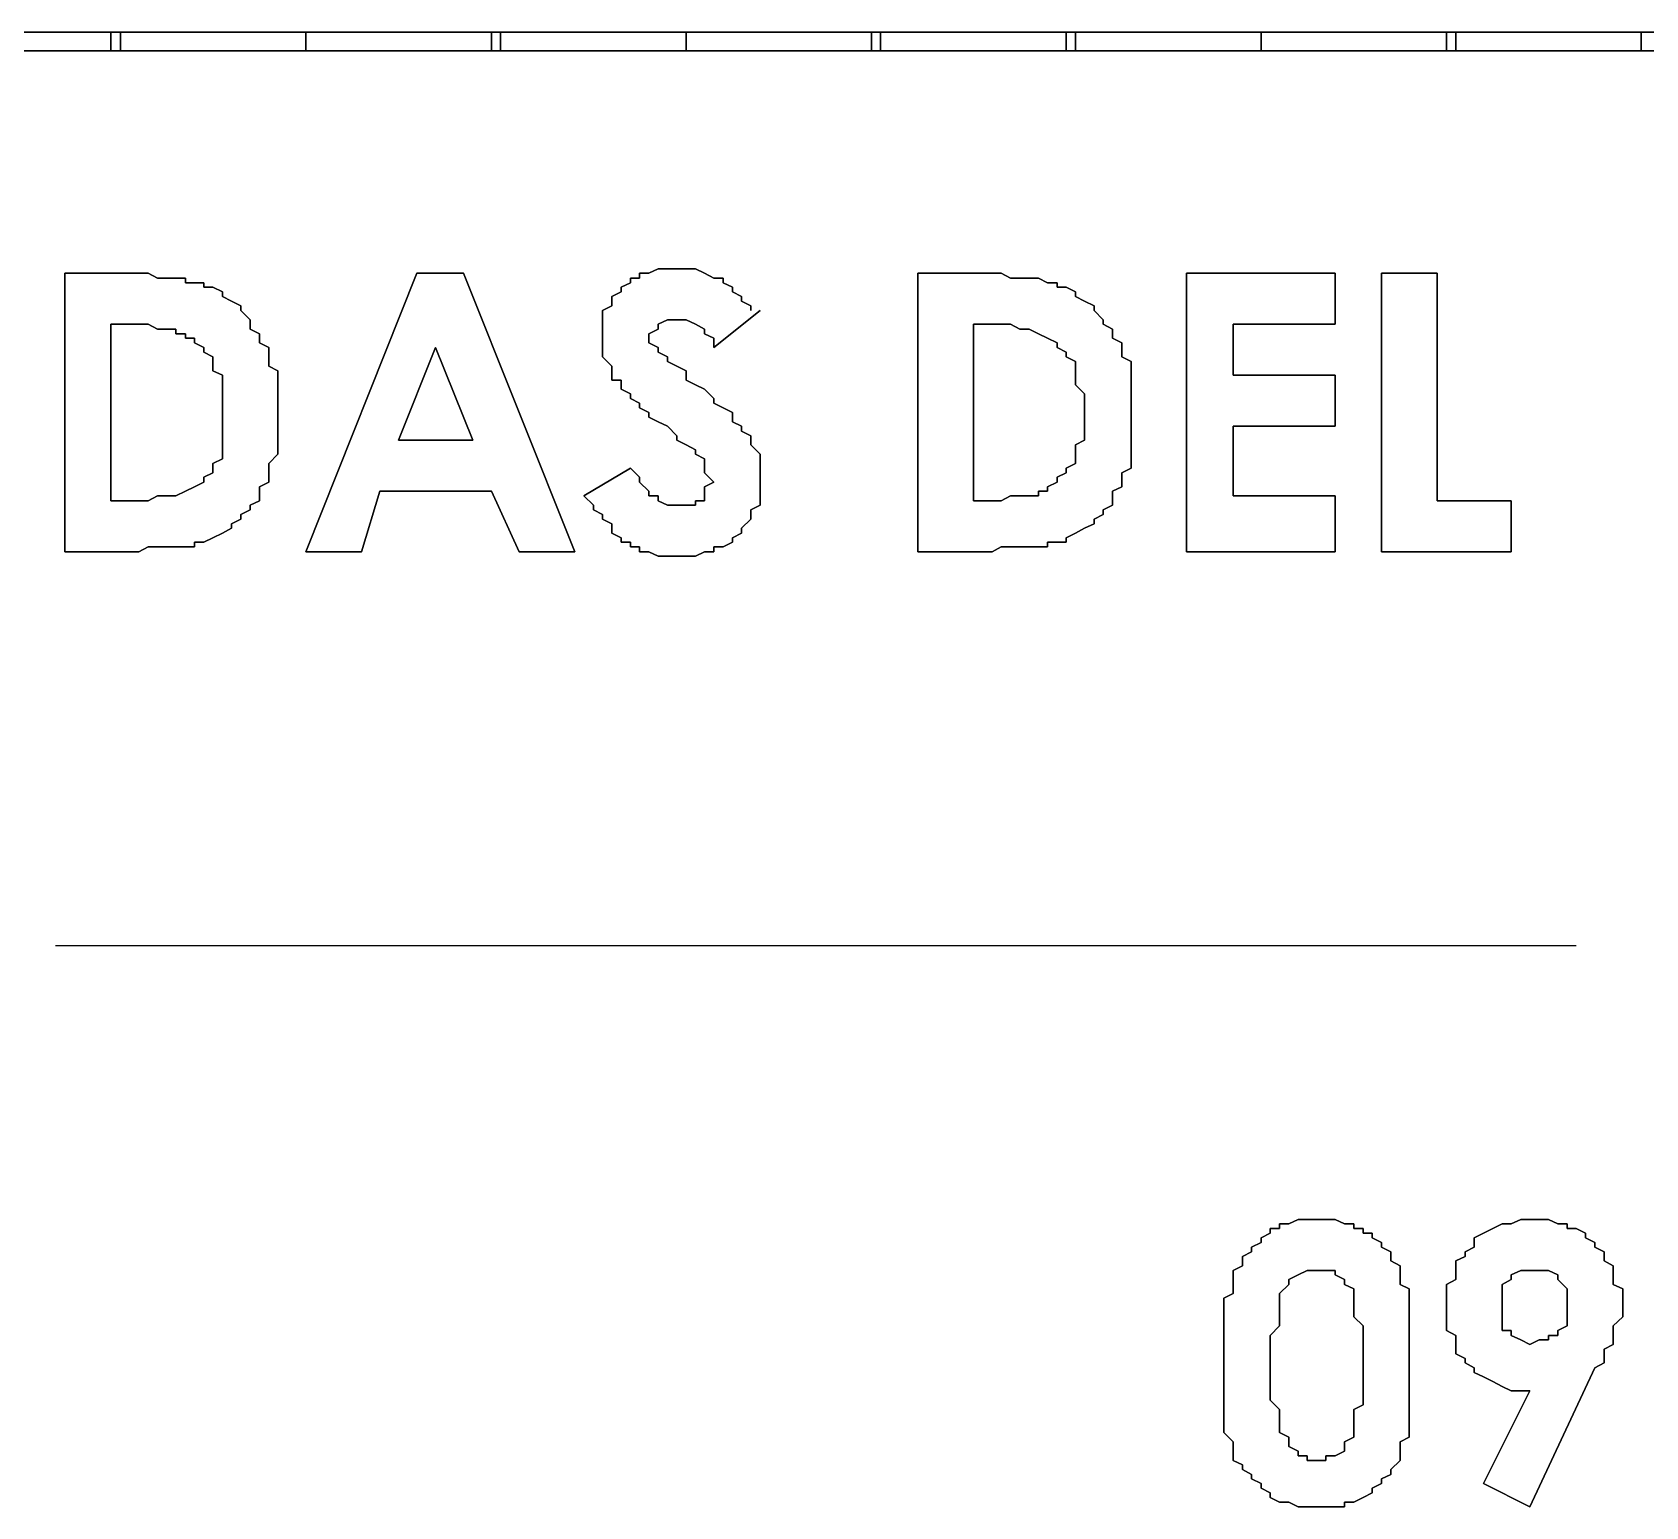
# Model space of a CAD drawing. Header units: metres. Extents: x 2.9 to 42.8, y 1.7 to 28.7.
# Drawn here: x 38.264 to 38.878, y 3.738 to 4.299 of the extents above; entities that cross this region are included whole.
import ezdxf

# ---------------------------------------------------------------- set-up
doc = ezdxf.new("R2010")
doc.units = ezdxf.units.M
doc.layers.add('AMARILLO', color=2, linetype='Continuous')
doc.layers.add('NEGRO', color=7, linetype='Continuous')

msp = doc.modelspace()

# ---------------------------------------------------------------- linework, layer by layer
at = {"layer": 'AMARILLO', "lineweight": -3}
msp.add_lwpolyline([(38.8514, 3.9511), (38.2729, 3.9511)], dxfattribs=at)
at = {"layer": 'NEGRO', "lineweight": -3}
for points in [[(38.2976, 4.2986), (38.2199, 4.2986), (38.2976, 4.2986)], [(38.294, 4.2986), (38.294, 4.2915), (38.294, 4.2986)], [(38.3681, 4.2986), (38.294, 4.2986), (38.3681, 4.2986)], [(38.2976, 4.2915), (38.2976, 4.2986), (38.2976, 4.2915)], [(38.3681, 4.2986), (38.3681, 4.2915), (38.3681, 4.2986)], [(38.4422, 4.2986), (38.3681, 4.2986), (38.4422, 4.2986)], [(38.3681, 4.2915), (38.3681, 4.2986), (38.3681, 4.2915)], [(38.4387, 4.2986), (38.4387, 4.2915), (38.4387, 4.2986)], [(38.5128, 4.2986), (38.4387, 4.2986), (38.5128, 4.2986)], [(38.4422, 4.2915), (38.4422, 4.2986), (38.4422, 4.2915)], [(38.5128, 4.2986), (38.5128, 4.2915), (38.5128, 4.2986)], [(38.5868, 4.2986), (38.5128, 4.2986), (38.5868, 4.2986)], [(38.5128, 4.2915), (38.5128, 4.2986), (38.5128, 4.2915)], [(38.5833, 4.2986), (38.5833, 4.2915), (38.5833, 4.2986)], [(38.6609, 4.2986), (38.5833, 4.2986), (38.6609, 4.2986)], [(38.5868, 4.2915), (38.5868, 4.2986), (38.5868, 4.2915)], [(38.6574, 4.2986), (38.6574, 4.2915), (38.6574, 4.2986)], [(38.7315, 4.2986), (38.6574, 4.2986), (38.7315, 4.2986)], [(38.6609, 4.2915), (38.6609, 4.2986), (38.6609, 4.2915)], [(38.7315, 4.2986), (38.7315, 4.2915), (38.7315, 4.2986)], [(38.8056, 4.2986), (38.7315, 4.2986), (38.8056, 4.2986)], [(38.7315, 4.2915), (38.7315, 4.2986), (38.7315, 4.2915)], [(38.802, 4.2986), (38.802, 4.2915), (38.802, 4.2986)], [(38.8761, 4.2986), (38.802, 4.2986), (38.8761, 4.2986)], [(38.8056, 4.2915), (38.8056, 4.2986), (38.8056, 4.2915)], [(38.8761, 4.2986), (38.8761, 4.2915), (38.8761, 4.2986)], [(38.9502, 4.2986), (38.8761, 4.2986), (38.9502, 4.2986)], [(38.8761, 4.2915), (38.8761, 4.2986), (38.8761, 4.2915)], [(38.2199, 4.2915), (38.2976, 4.2915), (38.2199, 4.2915)], [(38.294, 4.2915), (38.3681, 4.2915), (38.294, 4.2915)], [(38.3681, 4.2915), (38.4422, 4.2915), (38.3681, 4.2915)], [(38.4387, 4.2915), (38.5128, 4.2915), (38.4387, 4.2915)], [(38.5128, 4.2915), (38.5868, 4.2915), (38.5128, 4.2915)], [(38.5833, 4.2915), (38.6609, 4.2915), (38.5833, 4.2915)], [(38.6574, 4.2915), (38.7315, 4.2915), (38.6574, 4.2915)], [(38.7315, 4.2915), (38.8056, 4.2915), (38.7315, 4.2915)], [(38.802, 4.2915), (38.8761, 4.2915), (38.802, 4.2915)], [(38.8761, 4.2915), (38.9502, 4.2915), (38.8761, 4.2915)], [(38.2764, 4.2069), (38.2764, 4.101), (38.2764, 4.2069)], [(38.2976, 4.2069), (38.2764, 4.2069), (38.2976, 4.2069)], [(38.3011, 4.2069), (38.2976, 4.2069), (38.3011, 4.2069)], [(38.3046, 4.2069), (38.3011, 4.2069), (38.3046, 4.2069)], [(38.3081, 4.2069), (38.3046, 4.2069), (38.3081, 4.2069)], [(38.3117, 4.2051), (38.3081, 4.2069), (38.3117, 4.2051)], [(38.3152, 4.2051), (38.3117, 4.2051), (38.3152, 4.2051)], [(38.3187, 4.2051), (38.3152, 4.2051), (38.3187, 4.2051)], [(38.3223, 4.2051), (38.3187, 4.2051), (38.3223, 4.2051)], [(38.3223, 4.2033), (38.3223, 4.2051), (38.3223, 4.2033)], [(38.4104, 4.2069), (38.3681, 4.101), (38.4104, 4.2069)], [(38.4281, 4.2069), (38.4104, 4.2069), (38.4281, 4.2069)], [(38.4704, 4.101), (38.4281, 4.2069), (38.4704, 4.101)], [(38.4951, 4.2051), (38.4916, 4.2051), (38.4951, 4.2051)], [(38.4916, 4.2051), (38.4916, 4.2033), (38.4916, 4.2051)], [(38.4986, 4.2069), (38.4951, 4.2069), (38.4986, 4.2069)], [(38.4951, 4.2069), (38.4951, 4.2051), (38.4951, 4.2069)], [(38.5022, 4.2086), (38.4986, 4.2069), (38.5022, 4.2086)], [(38.5057, 4.2086), (38.5022, 4.2086), (38.5057, 4.2086)], [(38.5092, 4.2086), (38.5057, 4.2086), (38.5092, 4.2086)], [(38.5128, 4.2086), (38.5092, 4.2086), (38.5128, 4.2086)], [(38.5163, 4.2086), (38.5128, 4.2086), (38.5163, 4.2086)], [(38.5198, 4.2069), (38.5163, 4.2086), (38.5198, 4.2069)], [(38.5233, 4.2051), (38.5198, 4.2069), (38.5233, 4.2051)], [(38.5269, 4.2051), (38.5233, 4.2051), (38.5269, 4.2051)], [(38.5269, 4.2033), (38.5269, 4.2051), (38.5269, 4.2033)], [(38.6009, 4.2069), (38.6009, 4.101), (38.6009, 4.2069)], [(38.6256, 4.2069), (38.6009, 4.2069), (38.6256, 4.2069)], [(38.6292, 4.2069), (38.6256, 4.2069), (38.6292, 4.2069)], [(38.6327, 4.2069), (38.6292, 4.2069), (38.6327, 4.2069)], [(38.6362, 4.2051), (38.6327, 4.2069), (38.6362, 4.2051)], [(38.6398, 4.2051), (38.6362, 4.2051), (38.6398, 4.2051)], [(38.6433, 4.2051), (38.6398, 4.2051), (38.6433, 4.2051)], [(38.6468, 4.2051), (38.6433, 4.2051), (38.6468, 4.2051)], [(38.6503, 4.2033), (38.6468, 4.2051), (38.6503, 4.2033)], [(38.7032, 4.2069), (38.7032, 4.101), (38.7032, 4.2069)], [(38.7597, 4.2069), (38.7032, 4.2069), (38.7597, 4.2069)], [(38.7597, 4.1875), (38.7597, 4.2069), (38.7597, 4.1875)], [(38.7773, 4.2069), (38.7773, 4.101), (38.7773, 4.2069)], [(38.7985, 4.2069), (38.7773, 4.2069), (38.7985, 4.2069)], [(38.7985, 4.1204), (38.7985, 4.2069), (38.7985, 4.1204)], [(38.3258, 4.2033), (38.3223, 4.2033), (38.3258, 4.2033)], [(38.3293, 4.2033), (38.3258, 4.2033), (38.3293, 4.2033)], [(38.3293, 4.2016), (38.3293, 4.2033), (38.3293, 4.2016)], [(38.3328, 4.2016), (38.3293, 4.2016), (38.3328, 4.2016)], [(38.3364, 4.1998), (38.3328, 4.2016), (38.3364, 4.1998)], [(38.3364, 4.1981), (38.3364, 4.1998), (38.3364, 4.1981)], [(38.4881, 4.1998), (38.4845, 4.1981), (38.4881, 4.1998)], [(38.4916, 4.2033), (38.4881, 4.2016), (38.4916, 4.2033)], [(38.4881, 4.2016), (38.4881, 4.1998), (38.4881, 4.2016)], [(38.5304, 4.2016), (38.5269, 4.2033), (38.5304, 4.2016)], [(38.5304, 4.1998), (38.5304, 4.2016), (38.5304, 4.1998)], [(38.5339, 4.1981), (38.5304, 4.1998), (38.5339, 4.1981)], [(38.6539, 4.2033), (38.6503, 4.2033), (38.6539, 4.2033)], [(38.6539, 4.2016), (38.6539, 4.2033), (38.6539, 4.2016)], [(38.6574, 4.2016), (38.6539, 4.2016), (38.6574, 4.2016)], [(38.6609, 4.1998), (38.6574, 4.2016), (38.6609, 4.1998)], [(38.6609, 4.1981), (38.6609, 4.1998), (38.6609, 4.1981)], [(38.3399, 4.1963), (38.3364, 4.1981), (38.3399, 4.1963)], [(38.3434, 4.1945), (38.3399, 4.1963), (38.3434, 4.1945)], [(38.3434, 4.1928), (38.3434, 4.1945), (38.3434, 4.1928)], [(38.3469, 4.1892), (38.3434, 4.1928), (38.3469, 4.1892)], [(38.4845, 4.1945), (38.481, 4.1928), (38.4845, 4.1945)], [(38.481, 4.1928), (38.481, 4.1892), (38.481, 4.1928)], [(38.4845, 4.1981), (38.4845, 4.1963), (38.4845, 4.1981)], [(38.4845, 4.1963), (38.4845, 4.1945), (38.4845, 4.1963)], [(38.5233, 4.1787), (38.541, 4.1928), (38.5233, 4.1787)], [(38.5339, 4.1963), (38.5339, 4.1981), (38.5339, 4.1963)], [(38.5374, 4.1945), (38.5339, 4.1963), (38.5374, 4.1945)], [(38.5374, 4.1928), (38.5374, 4.1945), (38.5374, 4.1928)], [(38.6644, 4.1963), (38.6609, 4.1981), (38.6644, 4.1963)], [(38.668, 4.1945), (38.6644, 4.1963), (38.668, 4.1945)], [(38.668, 4.1928), (38.668, 4.1945), (38.668, 4.1928)], [(38.6715, 4.1892), (38.668, 4.1928), (38.6715, 4.1892)], [(38.294, 4.1875), (38.3011, 4.1875), (38.294, 4.1875)], [(38.294, 4.1204), (38.294, 4.1875), (38.294, 4.1204)], [(38.3011, 4.1875), (38.3046, 4.1875), (38.3011, 4.1875)], [(38.3046, 4.1875), (38.3081, 4.1875), (38.3046, 4.1875)], [(38.3081, 4.1875), (38.3117, 4.1857), (38.3081, 4.1875)], [(38.3469, 4.1875), (38.3469, 4.1892), (38.3469, 4.1875)], [(38.3469, 4.1857), (38.3469, 4.1875), (38.3469, 4.1857)], [(38.481, 4.1892), (38.481, 4.1875), (38.481, 4.1892)], [(38.481, 4.1875), (38.481, 4.1857), (38.481, 4.1875)], [(38.5022, 4.1875), (38.5057, 4.1892), (38.5022, 4.1875)], [(38.5022, 4.1857), (38.5022, 4.1875), (38.5022, 4.1857)], [(38.5057, 4.1892), (38.5092, 4.1892), (38.5057, 4.1892)], [(38.5092, 4.1892), (38.5128, 4.1892), (38.5092, 4.1892)], [(38.5128, 4.1892), (38.5163, 4.1875), (38.5128, 4.1892)], [(38.5163, 4.1875), (38.5198, 4.1857), (38.5163, 4.1875)], [(38.6221, 4.1875), (38.6292, 4.1875), (38.6221, 4.1875)], [(38.6221, 4.1204), (38.6221, 4.1875), (38.6221, 4.1204)], [(38.6292, 4.1875), (38.6327, 4.1875), (38.6292, 4.1875)], [(38.6327, 4.1875), (38.6362, 4.1875), (38.6327, 4.1875)], [(38.6362, 4.1875), (38.6398, 4.1857), (38.6362, 4.1875)], [(38.6715, 4.1875), (38.6715, 4.1892), (38.6715, 4.1875)], [(38.675, 4.1857), (38.6715, 4.1875), (38.675, 4.1857)], [(38.7209, 4.1681), (38.7209, 4.1875), (38.7209, 4.1681)], [(38.7209, 4.1875), (38.7597, 4.1875), (38.7209, 4.1875)], [(38.3117, 4.1857), (38.3152, 4.1857), (38.3117, 4.1857)], [(38.3152, 4.1857), (38.3187, 4.1857), (38.3152, 4.1857)], [(38.3187, 4.1857), (38.3187, 4.1839), (38.3187, 4.1857)], [(38.3187, 4.1839), (38.3223, 4.1839), (38.3187, 4.1839)], [(38.3223, 4.1839), (38.3223, 4.1822), (38.3223, 4.1839)], [(38.3223, 4.1822), (38.3258, 4.1822), (38.3223, 4.1822)], [(38.3258, 4.1822), (38.3258, 4.1804), (38.3258, 4.1822)], [(38.3258, 4.1804), (38.3293, 4.1787), (38.3258, 4.1804)], [(38.3505, 4.1839), (38.3469, 4.1857), (38.3505, 4.1839)], [(38.3505, 4.1822), (38.3505, 4.1839), (38.3505, 4.1822)], [(38.3505, 4.1804), (38.3505, 4.1822), (38.3505, 4.1804)], [(38.354, 4.1787), (38.3505, 4.1804), (38.354, 4.1787)], [(38.481, 4.1857), (38.481, 4.1822), (38.481, 4.1857)], [(38.481, 4.1822), (38.481, 4.1787), (38.481, 4.1822)], [(38.4986, 4.1839), (38.5022, 4.1857), (38.4986, 4.1839)], [(38.4986, 4.1804), (38.4986, 4.1839), (38.4986, 4.1804)], [(38.5022, 4.1787), (38.4986, 4.1804), (38.5022, 4.1787)], [(38.5198, 4.1857), (38.5198, 4.1839), (38.5198, 4.1857)], [(38.5198, 4.1839), (38.5233, 4.1822), (38.5198, 4.1839)], [(38.5233, 4.1822), (38.5233, 4.1787), (38.5233, 4.1822)], [(38.6398, 4.1857), (38.6433, 4.1857), (38.6398, 4.1857)], [(38.6433, 4.1857), (38.6468, 4.1839), (38.6433, 4.1857)], [(38.6468, 4.1839), (38.6503, 4.1822), (38.6468, 4.1839)], [(38.6503, 4.1822), (38.6539, 4.1804), (38.6503, 4.1822)], [(38.6539, 4.1804), (38.6539, 4.1787), (38.6539, 4.1804)], [(38.675, 4.1839), (38.675, 4.1857), (38.675, 4.1839)], [(38.675, 4.1822), (38.675, 4.1839), (38.675, 4.1822)], [(38.6786, 4.1804), (38.675, 4.1822), (38.6786, 4.1804)], [(38.6786, 4.1787), (38.6786, 4.1804), (38.6786, 4.1787)], [(38.3293, 4.1787), (38.3293, 4.1769), (38.3293, 4.1787)], [(38.3293, 4.1769), (38.3328, 4.1751), (38.3293, 4.1769)], [(38.3328, 4.1751), (38.3328, 4.1734), (38.3328, 4.1751)], [(38.354, 4.1751), (38.354, 4.1787), (38.354, 4.1751)], [(38.354, 4.1734), (38.354, 4.1751), (38.354, 4.1734)], [(38.4034, 4.1434), (38.4175, 4.1787), (38.4034, 4.1434)], [(38.4175, 4.1787), (38.4316, 4.1434), (38.4175, 4.1787)], [(38.481, 4.1787), (38.481, 4.1769), (38.481, 4.1787)], [(38.481, 4.1769), (38.481, 4.1751), (38.481, 4.1769)], [(38.481, 4.1751), (38.4845, 4.1716), (38.481, 4.1751)], [(38.5022, 4.1769), (38.5022, 4.1787), (38.5022, 4.1769)], [(38.5057, 4.1751), (38.5022, 4.1769), (38.5057, 4.1751)], [(38.5057, 4.1734), (38.5057, 4.1751), (38.5057, 4.1734)], [(38.6539, 4.1787), (38.6574, 4.1769), (38.6539, 4.1787)], [(38.6574, 4.1769), (38.6574, 4.1751), (38.6574, 4.1769)], [(38.6574, 4.1751), (38.6609, 4.1734), (38.6574, 4.1751)], [(38.6786, 4.1751), (38.6786, 4.1787), (38.6786, 4.1751)], [(38.6821, 4.1734), (38.6786, 4.1751), (38.6821, 4.1734)], [(38.3328, 4.1734), (38.3328, 4.1698), (38.3328, 4.1734)], [(38.3328, 4.1698), (38.3364, 4.1681), (38.3328, 4.1698)], [(38.3364, 4.1681), (38.3364, 4.1663), (38.3364, 4.1681)], [(38.354, 4.1716), (38.354, 4.1734), (38.354, 4.1716)], [(38.3575, 4.1698), (38.354, 4.1716), (38.3575, 4.1698)], [(38.3575, 4.1663), (38.3575, 4.1698), (38.3575, 4.1663)], [(38.4845, 4.1716), (38.4845, 4.1698), (38.4845, 4.1716)], [(38.4845, 4.1698), (38.4845, 4.1681), (38.4845, 4.1698)], [(38.4845, 4.1681), (38.4845, 4.1663), (38.4845, 4.1681)], [(38.5092, 4.1716), (38.5057, 4.1734), (38.5092, 4.1716)], [(38.5128, 4.1698), (38.5092, 4.1716), (38.5128, 4.1698)], [(38.5128, 4.1663), (38.5128, 4.1698), (38.5128, 4.1663)], [(38.6609, 4.1734), (38.6609, 4.1698), (38.6609, 4.1734)], [(38.6609, 4.1698), (38.6609, 4.1681), (38.6609, 4.1698)], [(38.6609, 4.1681), (38.6609, 4.1663), (38.6609, 4.1681)], [(38.6821, 4.1716), (38.6821, 4.1734), (38.6821, 4.1716)], [(38.6821, 4.1698), (38.6821, 4.1716), (38.6821, 4.1698)], [(38.6821, 4.1663), (38.6821, 4.1698), (38.6821, 4.1663)], [(38.7597, 4.1681), (38.7209, 4.1681), (38.7597, 4.1681)], [(38.7597, 4.1487), (38.7597, 4.1681), (38.7597, 4.1487)], [(38.3364, 4.1663), (38.3364, 4.1645), (38.3364, 4.1663)], [(38.3364, 4.1645), (38.3364, 4.161), (38.3364, 4.1645)], [(38.3575, 4.1645), (38.3575, 4.1663), (38.3575, 4.1645)], [(38.3575, 4.161), (38.3575, 4.1645), (38.3575, 4.161)], [(38.4845, 4.1663), (38.4881, 4.1663), (38.4845, 4.1663)], [(38.4881, 4.1663), (38.4881, 4.1645), (38.4881, 4.1663)], [(38.4881, 4.1645), (38.4881, 4.1628), (38.4881, 4.1645)], [(38.4881, 4.1628), (38.4916, 4.161), (38.4881, 4.1628)], [(38.5163, 4.1645), (38.5128, 4.1663), (38.5163, 4.1645)], [(38.5198, 4.1628), (38.5163, 4.1645), (38.5198, 4.1628)], [(38.5233, 4.1593), (38.5198, 4.1628), (38.5233, 4.1593)], [(38.6609, 4.1663), (38.6609, 4.1645), (38.6609, 4.1663)], [(38.6609, 4.1645), (38.6644, 4.161), (38.6609, 4.1645)], [(38.6821, 4.1645), (38.6821, 4.1663), (38.6821, 4.1645)], [(38.6821, 4.161), (38.6821, 4.1645), (38.6821, 4.161)], [(38.3364, 4.161), (38.3364, 4.1593), (38.3364, 4.161)], [(38.3364, 4.1593), (38.3364, 4.1557), (38.3364, 4.1593)], [(38.3364, 4.1557), (38.3364, 4.1522), (38.3364, 4.1557)], [(38.3575, 4.1593), (38.3575, 4.161), (38.3575, 4.1593)], [(38.3575, 4.1557), (38.3575, 4.1593), (38.3575, 4.1557)], [(38.3575, 4.154), (38.3575, 4.1557), (38.3575, 4.154)], [(38.4916, 4.161), (38.4916, 4.1593), (38.4916, 4.161)], [(38.4916, 4.1593), (38.4951, 4.1575), (38.4916, 4.1593)], [(38.4951, 4.1575), (38.4951, 4.1557), (38.4951, 4.1575)], [(38.4951, 4.1557), (38.4986, 4.154), (38.4951, 4.1557)], [(38.5233, 4.1575), (38.5233, 4.1593), (38.5233, 4.1575)], [(38.5269, 4.1557), (38.5233, 4.1575), (38.5269, 4.1557)], [(38.5304, 4.154), (38.5269, 4.1557), (38.5304, 4.154)], [(38.6644, 4.161), (38.6644, 4.1593), (38.6644, 4.161)], [(38.6644, 4.1593), (38.6644, 4.1557), (38.6644, 4.1593)], [(38.6644, 4.1557), (38.6644, 4.1522), (38.6644, 4.1557)], [(38.6821, 4.1593), (38.6821, 4.161), (38.6821, 4.1593)], [(38.6821, 4.1557), (38.6821, 4.1593), (38.6821, 4.1557)], [(38.6821, 4.154), (38.6821, 4.1557), (38.6821, 4.154)], [(38.3364, 4.1522), (38.3364, 4.1487), (38.3364, 4.1522)], [(38.3575, 4.1522), (38.3575, 4.154), (38.3575, 4.1522)], [(38.3575, 4.1504), (38.3575, 4.1522), (38.3575, 4.1504)], [(38.3575, 4.1469), (38.3575, 4.1504), (38.3575, 4.1469)], [(38.4986, 4.154), (38.4986, 4.1522), (38.4986, 4.154)], [(38.4986, 4.1522), (38.5022, 4.1504), (38.4986, 4.1522)], [(38.5022, 4.1504), (38.5057, 4.1487), (38.5022, 4.1504)], [(38.5304, 4.1522), (38.5304, 4.154), (38.5304, 4.1522)], [(38.5304, 4.1504), (38.5304, 4.1522), (38.5304, 4.1504)], [(38.5339, 4.1487), (38.5304, 4.1504), (38.5339, 4.1487)], [(38.6644, 4.1522), (38.6644, 4.1487), (38.6644, 4.1522)], [(38.6821, 4.1522), (38.6821, 4.154), (38.6821, 4.1522)], [(38.6821, 4.1504), (38.6821, 4.1522), (38.6821, 4.1504)], [(38.6821, 4.1469), (38.6821, 4.1504), (38.6821, 4.1469)], [(38.3364, 4.1487), (38.3364, 4.1469), (38.3364, 4.1487)], [(38.3364, 4.1469), (38.3364, 4.1434), (38.3364, 4.1469)], [(38.3364, 4.1434), (38.3364, 4.1416), (38.3364, 4.1434)], [(38.3575, 4.1451), (38.3575, 4.1469), (38.3575, 4.1451)], [(38.3575, 4.1416), (38.3575, 4.1451), (38.3575, 4.1416)], [(38.4316, 4.1434), (38.4034, 4.1434), (38.4316, 4.1434)], [(38.5057, 4.1487), (38.5092, 4.1451), (38.5057, 4.1487)], [(38.5092, 4.1451), (38.5092, 4.1434), (38.5092, 4.1451)], [(38.5092, 4.1434), (38.5128, 4.1416), (38.5092, 4.1434)], [(38.5339, 4.1469), (38.5339, 4.1487), (38.5339, 4.1469)], [(38.5374, 4.1451), (38.5339, 4.1469), (38.5374, 4.1451)], [(38.5374, 4.1434), (38.5374, 4.1451), (38.5374, 4.1434)], [(38.5374, 4.1416), (38.5374, 4.1434), (38.5374, 4.1416)], [(38.6644, 4.1434), (38.6609, 4.1416), (38.6644, 4.1434)], [(38.6644, 4.1487), (38.6644, 4.1469), (38.6644, 4.1487)], [(38.6644, 4.1469), (38.6644, 4.1434), (38.6644, 4.1469)], [(38.6821, 4.1451), (38.6821, 4.1469), (38.6821, 4.1451)], [(38.6821, 4.1416), (38.6821, 4.1451), (38.6821, 4.1416)], [(38.7209, 4.1222), (38.7209, 4.1487), (38.7209, 4.1222)], [(38.7209, 4.1487), (38.7597, 4.1487), (38.7209, 4.1487)], [(38.3364, 4.1416), (38.3364, 4.1398), (38.3364, 4.1416)], [(38.3364, 4.1398), (38.3364, 4.1363), (38.3364, 4.1398)], [(38.354, 4.1346), (38.3575, 4.1381), (38.354, 4.1346)], [(38.3575, 4.1398), (38.3575, 4.1416), (38.3575, 4.1398)], [(38.3575, 4.1381), (38.3575, 4.1398), (38.3575, 4.1381)], [(38.5128, 4.1416), (38.5163, 4.1398), (38.5128, 4.1416)], [(38.5163, 4.1398), (38.5163, 4.1381), (38.5163, 4.1398)], [(38.5163, 4.1381), (38.5198, 4.1363), (38.5163, 4.1381)], [(38.541, 4.1381), (38.5374, 4.1416), (38.541, 4.1381)], [(38.541, 4.1363), (38.541, 4.1381), (38.541, 4.1363)], [(38.6609, 4.1416), (38.6609, 4.1398), (38.6609, 4.1416)], [(38.6609, 4.1398), (38.6609, 4.1363), (38.6609, 4.1398)], [(38.6821, 4.1398), (38.6821, 4.1416), (38.6821, 4.1398)], [(38.6821, 4.1381), (38.6821, 4.1398), (38.6821, 4.1381)], [(38.6821, 4.1346), (38.6821, 4.1381), (38.6821, 4.1346)], [(38.3328, 4.131), (38.3293, 4.1293), (38.3328, 4.131)], [(38.3364, 4.1363), (38.3328, 4.1346), (38.3364, 4.1363)], [(38.3328, 4.1346), (38.3328, 4.1328), (38.3328, 4.1346)], [(38.3328, 4.1328), (38.3328, 4.131), (38.3328, 4.1328)], [(38.354, 4.1328), (38.354, 4.1346), (38.354, 4.1328)], [(38.354, 4.131), (38.354, 4.1328), (38.354, 4.131)], [(38.354, 4.1275), (38.354, 4.131), (38.354, 4.1275)], [(38.4916, 4.1328), (38.4739, 4.1222), (38.4916, 4.1328)], [(38.4951, 4.1293), (38.4916, 4.1328), (38.4951, 4.1293)], [(38.5198, 4.1363), (38.5198, 4.1346), (38.5198, 4.1363)], [(38.5198, 4.1346), (38.5198, 4.1328), (38.5198, 4.1346)], [(38.5198, 4.1328), (38.5198, 4.131), (38.5198, 4.1328)], [(38.5198, 4.131), (38.5233, 4.1275), (38.5198, 4.131)], [(38.541, 4.1346), (38.541, 4.1363), (38.541, 4.1346)], [(38.541, 4.131), (38.541, 4.1346), (38.541, 4.131)], [(38.541, 4.1293), (38.541, 4.131), (38.541, 4.1293)], [(38.6574, 4.131), (38.6539, 4.1293), (38.6574, 4.131)], [(38.6609, 4.1346), (38.6574, 4.1328), (38.6609, 4.1346)], [(38.6574, 4.1328), (38.6574, 4.131), (38.6574, 4.1328)], [(38.6609, 4.1363), (38.6609, 4.1346), (38.6609, 4.1363)], [(38.6786, 4.131), (38.6821, 4.1328), (38.6786, 4.131)], [(38.6786, 4.1275), (38.6786, 4.131), (38.6786, 4.1275)], [(38.6821, 4.1328), (38.6821, 4.1346), (38.6821, 4.1328)], [(38.3258, 4.1257), (38.3223, 4.124), (38.3258, 4.1257)], [(38.3293, 4.1275), (38.3258, 4.1257), (38.3293, 4.1275)], [(38.3293, 4.1293), (38.3293, 4.1275), (38.3293, 4.1293)], [(38.3505, 4.1257), (38.354, 4.1275), (38.3505, 4.1257)], [(38.3505, 4.124), (38.3505, 4.1257), (38.3505, 4.124)], [(38.4951, 4.1275), (38.4951, 4.1293), (38.4951, 4.1275)], [(38.4986, 4.124), (38.4951, 4.1275), (38.4986, 4.124)], [(38.5233, 4.1275), (38.5198, 4.1257), (38.5233, 4.1275)], [(38.5198, 4.1257), (38.5198, 4.1222), (38.5198, 4.1257)], [(38.541, 4.1257), (38.541, 4.1293), (38.541, 4.1257)], [(38.541, 4.124), (38.541, 4.1257), (38.541, 4.124)], [(38.6539, 4.1275), (38.6503, 4.1257), (38.6539, 4.1275)], [(38.6503, 4.1257), (38.6503, 4.124), (38.6503, 4.1257)], [(38.6539, 4.1293), (38.6539, 4.1275), (38.6539, 4.1293)], [(38.675, 4.124), (38.6786, 4.1257), (38.675, 4.124)], [(38.6786, 4.1257), (38.6786, 4.1275), (38.6786, 4.1257)], [(38.3046, 4.1204), (38.294, 4.1204), (38.3046, 4.1204)], [(38.3081, 4.1204), (38.3046, 4.1204), (38.3081, 4.1204)], [(38.3117, 4.1222), (38.3081, 4.1204), (38.3117, 4.1222)], [(38.3152, 4.1222), (38.3117, 4.1222), (38.3152, 4.1222)], [(38.3187, 4.1222), (38.3152, 4.1222), (38.3187, 4.1222)], [(38.3223, 4.124), (38.3187, 4.1222), (38.3223, 4.124)], [(38.3469, 4.1187), (38.3505, 4.1204), (38.3469, 4.1187)], [(38.3469, 4.1169), (38.3469, 4.1187), (38.3469, 4.1169)], [(38.3505, 4.1204), (38.3505, 4.124), (38.3505, 4.1204)], [(38.3893, 4.101), (38.3963, 4.124), (38.3893, 4.101)], [(38.3963, 4.124), (38.4387, 4.124), (38.3963, 4.124)], [(38.4387, 4.124), (38.4493, 4.101), (38.4387, 4.124)], [(38.4739, 4.1222), (38.4775, 4.1187), (38.4739, 4.1222)], [(38.4775, 4.1187), (38.4775, 4.1169), (38.4775, 4.1187)], [(38.4986, 4.1222), (38.4986, 4.124), (38.4986, 4.1222)], [(38.5022, 4.1222), (38.4986, 4.1222), (38.5022, 4.1222)], [(38.5022, 4.1204), (38.5022, 4.1222), (38.5022, 4.1204)], [(38.5057, 4.1187), (38.5022, 4.1204), (38.5057, 4.1187)], [(38.5092, 4.1187), (38.5057, 4.1187), (38.5092, 4.1187)], [(38.5128, 4.1187), (38.5092, 4.1187), (38.5128, 4.1187)], [(38.5163, 4.1187), (38.5128, 4.1187), (38.5163, 4.1187)], [(38.5198, 4.1204), (38.5163, 4.1204), (38.5198, 4.1204)], [(38.5163, 4.1204), (38.5163, 4.1187), (38.5163, 4.1204)], [(38.5198, 4.1222), (38.5198, 4.1204), (38.5198, 4.1222)], [(38.5374, 4.1169), (38.541, 4.1187), (38.5374, 4.1169)], [(38.541, 4.1204), (38.541, 4.124), (38.541, 4.1204)], [(38.541, 4.1187), (38.541, 4.1204), (38.541, 4.1187)], [(38.6292, 4.1204), (38.6221, 4.1204), (38.6292, 4.1204)], [(38.6327, 4.1204), (38.6292, 4.1204), (38.6327, 4.1204)], [(38.6362, 4.1222), (38.6327, 4.1204), (38.6362, 4.1222)], [(38.6398, 4.1222), (38.6362, 4.1222), (38.6398, 4.1222)], [(38.6433, 4.1222), (38.6398, 4.1222), (38.6433, 4.1222)], [(38.6468, 4.1222), (38.6433, 4.1222), (38.6468, 4.1222)], [(38.6503, 4.124), (38.6468, 4.124), (38.6503, 4.124)], [(38.6468, 4.124), (38.6468, 4.1222), (38.6468, 4.124)], [(38.6715, 4.1169), (38.675, 4.1187), (38.6715, 4.1169)], [(38.675, 4.1204), (38.675, 4.124), (38.675, 4.1204)], [(38.675, 4.1187), (38.675, 4.1204), (38.675, 4.1187)], [(38.7597, 4.1222), (38.7209, 4.1222), (38.7597, 4.1222)], [(38.7597, 4.101), (38.7597, 4.1222), (38.7597, 4.101)], [(38.8267, 4.1204), (38.7985, 4.1204), (38.8267, 4.1204)], [(38.8267, 4.101), (38.8267, 4.1204), (38.8267, 4.101)], [(38.3399, 4.1116), (38.3434, 4.1134), (38.3399, 4.1116)], [(38.3434, 4.1152), (38.3469, 4.1169), (38.3434, 4.1152)], [(38.3434, 4.1134), (38.3434, 4.1152), (38.3434, 4.1134)], [(38.4775, 4.1169), (38.481, 4.1152), (38.4775, 4.1169)], [(38.481, 4.1152), (38.481, 4.1134), (38.481, 4.1152)], [(38.481, 4.1134), (38.4845, 4.1116), (38.481, 4.1134)], [(38.5339, 4.1099), (38.5374, 4.1134), (38.5339, 4.1099)], [(38.5374, 4.1152), (38.5374, 4.1169), (38.5374, 4.1152)], [(38.5374, 4.1134), (38.5374, 4.1152), (38.5374, 4.1134)], [(38.668, 4.1134), (38.6715, 4.1152), (38.668, 4.1134)], [(38.668, 4.1116), (38.668, 4.1134), (38.668, 4.1116)], [(38.6715, 4.1152), (38.6715, 4.1169), (38.6715, 4.1152)], [(38.3328, 4.1063), (38.3364, 4.1081), (38.3328, 4.1063)], [(38.3364, 4.1081), (38.3399, 4.1099), (38.3364, 4.1081)], [(38.3399, 4.1099), (38.3399, 4.1116), (38.3399, 4.1099)], [(38.4845, 4.1116), (38.4845, 4.1099), (38.4845, 4.1116)], [(38.4845, 4.1099), (38.4845, 4.1081), (38.4845, 4.1099)], [(38.4845, 4.1081), (38.4881, 4.1063), (38.4845, 4.1081)], [(38.5304, 4.1063), (38.5339, 4.1081), (38.5304, 4.1063)], [(38.5339, 4.1081), (38.5339, 4.1099), (38.5339, 4.1081)], [(38.6574, 4.1063), (38.6609, 4.1081), (38.6574, 4.1063)], [(38.6609, 4.1081), (38.6644, 4.1099), (38.6609, 4.1081)], [(38.6644, 4.1099), (38.668, 4.1116), (38.6644, 4.1099)], [(38.2764, 4.101), (38.2976, 4.101), (38.2764, 4.101)], [(38.2976, 4.101), (38.3011, 4.101), (38.2976, 4.101)], [(38.3011, 4.101), (38.3046, 4.101), (38.3011, 4.101)], [(38.3046, 4.101), (38.3081, 4.1028), (38.3046, 4.101)], [(38.3081, 4.1028), (38.3117, 4.1028), (38.3081, 4.1028)], [(38.3117, 4.1028), (38.3152, 4.1028), (38.3117, 4.1028)], [(38.3152, 4.1028), (38.3187, 4.1028), (38.3152, 4.1028)], [(38.3187, 4.1028), (38.3223, 4.1028), (38.3187, 4.1028)], [(38.3223, 4.1028), (38.3258, 4.1028), (38.3223, 4.1028)], [(38.3258, 4.1028), (38.3258, 4.1046), (38.3258, 4.1028)], [(38.3258, 4.1046), (38.3293, 4.1046), (38.3258, 4.1046)], [(38.3293, 4.1046), (38.3328, 4.1063), (38.3293, 4.1046)], [(38.3681, 4.101), (38.3893, 4.101), (38.3681, 4.101)], [(38.4493, 4.101), (38.4704, 4.101), (38.4493, 4.101)], [(38.4881, 4.1063), (38.4881, 4.1046), (38.4881, 4.1063)], [(38.4881, 4.1046), (38.4916, 4.1046), (38.4881, 4.1046)], [(38.4916, 4.1046), (38.4916, 4.1028), (38.4916, 4.1046)], [(38.4916, 4.1028), (38.4951, 4.1028), (38.4916, 4.1028)], [(38.4951, 4.1028), (38.4951, 4.101), (38.4951, 4.1028)], [(38.4951, 4.101), (38.4986, 4.101), (38.4951, 4.101)], [(38.4986, 4.101), (38.5022, 4.0993), (38.4986, 4.101)], [(38.5163, 4.0993), (38.5198, 4.101), (38.5163, 4.0993)], [(38.5198, 4.101), (38.5233, 4.101), (38.5198, 4.101)], [(38.5233, 4.101), (38.5233, 4.1028), (38.5233, 4.101)], [(38.5233, 4.1028), (38.5269, 4.1028), (38.5233, 4.1028)], [(38.5269, 4.1028), (38.5304, 4.1046), (38.5269, 4.1028)], [(38.5304, 4.1046), (38.5304, 4.1063), (38.5304, 4.1046)], [(38.6009, 4.101), (38.6256, 4.101), (38.6009, 4.101)], [(38.6256, 4.101), (38.6292, 4.101), (38.6256, 4.101)], [(38.6292, 4.101), (38.6327, 4.1028), (38.6292, 4.101)], [(38.6327, 4.1028), (38.6362, 4.1028), (38.6327, 4.1028)], [(38.6362, 4.1028), (38.6398, 4.1028), (38.6362, 4.1028)], [(38.6398, 4.1028), (38.6433, 4.1028), (38.6398, 4.1028)], [(38.6433, 4.1028), (38.6468, 4.1028), (38.6433, 4.1028)], [(38.6468, 4.1028), (38.6503, 4.1028), (38.6468, 4.1028)], [(38.6503, 4.1028), (38.6503, 4.1046), (38.6503, 4.1028)], [(38.6503, 4.1046), (38.6539, 4.1046), (38.6503, 4.1046)], [(38.6539, 4.1046), (38.6574, 4.1046), (38.6539, 4.1046)], [(38.6574, 4.1046), (38.6574, 4.1063), (38.6574, 4.1046)], [(38.7032, 4.101), (38.7597, 4.101), (38.7032, 4.101)], [(38.7773, 4.101), (38.8267, 4.101), (38.7773, 4.101)], [(38.5022, 4.0993), (38.5057, 4.0993), (38.5022, 4.0993)], [(38.5057, 4.0993), (38.5092, 4.0993), (38.5057, 4.0993)], [(38.5092, 4.0993), (38.5128, 4.0993), (38.5092, 4.0993)], [(38.5128, 4.0993), (38.5163, 4.0993), (38.5128, 4.0993)], [(38.7385, 3.8435), (38.735, 3.8435), (38.7385, 3.8435)], [(38.735, 3.8435), (38.735, 3.8418), (38.735, 3.8435)], [(38.7421, 3.8453), (38.7385, 3.8453), (38.7421, 3.8453)], [(38.7385, 3.8453), (38.7385, 3.8435), (38.7385, 3.8453)], [(38.7456, 3.847), (38.7421, 3.8453), (38.7456, 3.847)], [(38.7491, 3.847), (38.7456, 3.847), (38.7491, 3.847)], [(38.7526, 3.847), (38.7491, 3.847), (38.7526, 3.847)], [(38.7562, 3.847), (38.7526, 3.847), (38.7562, 3.847)], [(38.7597, 3.847), (38.7562, 3.847), (38.7597, 3.847)], [(38.7632, 3.8453), (38.7597, 3.847), (38.7632, 3.8453)], [(38.7668, 3.8453), (38.7632, 3.8453), (38.7668, 3.8453)], [(38.7668, 3.8435), (38.7668, 3.8453), (38.7668, 3.8435)], [(38.7703, 3.8435), (38.7668, 3.8435), (38.7703, 3.8435)], [(38.7703, 3.8418), (38.7703, 3.8435), (38.7703, 3.8418)], [(38.8197, 3.8435), (38.8161, 3.8418), (38.8197, 3.8435)], [(38.8232, 3.8453), (38.8197, 3.8435), (38.8232, 3.8453)], [(38.8267, 3.8453), (38.8232, 3.8453), (38.8267, 3.8453)], [(38.8303, 3.847), (38.8267, 3.8453), (38.8303, 3.847)], [(38.8338, 3.847), (38.8303, 3.847), (38.8338, 3.847)], [(38.8373, 3.847), (38.8338, 3.847), (38.8373, 3.847)], [(38.8408, 3.847), (38.8373, 3.847), (38.8408, 3.847)], [(38.8444, 3.8453), (38.8408, 3.847), (38.8444, 3.8453)], [(38.8479, 3.8453), (38.8444, 3.8453), (38.8479, 3.8453)], [(38.8479, 3.8435), (38.8479, 3.8453), (38.8479, 3.8435)], [(38.8514, 3.8435), (38.8479, 3.8435), (38.8514, 3.8435)], [(38.8549, 3.8418), (38.8514, 3.8435), (38.8549, 3.8418)], [(38.7315, 3.8382), (38.7279, 3.8365), (38.7315, 3.8382)], [(38.7279, 3.8365), (38.7279, 3.8347), (38.7279, 3.8365)], [(38.735, 3.8418), (38.7315, 3.84), (38.735, 3.8418)], [(38.7315, 3.84), (38.7315, 3.8382), (38.7315, 3.84)], [(38.7738, 3.8418), (38.7703, 3.8418), (38.7738, 3.8418)], [(38.7738, 3.84), (38.7738, 3.8418), (38.7738, 3.84)], [(38.7773, 3.8382), (38.7738, 3.84), (38.7773, 3.8382)], [(38.7773, 3.8365), (38.7773, 3.8382), (38.7773, 3.8365)], [(38.7809, 3.8347), (38.7773, 3.8365), (38.7809, 3.8347)], [(38.8126, 3.8365), (38.8091, 3.8347), (38.8126, 3.8365)], [(38.8161, 3.8418), (38.8126, 3.84), (38.8161, 3.8418)], [(38.8126, 3.84), (38.8126, 3.8382), (38.8126, 3.84)], [(38.8126, 3.8382), (38.8126, 3.8365), (38.8126, 3.8382)], [(38.8549, 3.84), (38.8549, 3.8418), (38.8549, 3.84)], [(38.8585, 3.8382), (38.8549, 3.84), (38.8585, 3.8382)], [(38.8585, 3.8365), (38.8585, 3.8382), (38.8585, 3.8365)], [(38.862, 3.8347), (38.8585, 3.8365), (38.862, 3.8347)], [(38.7279, 3.8347), (38.7244, 3.8329), (38.7279, 3.8347)], [(38.7244, 3.8329), (38.7244, 3.8312), (38.7244, 3.8329)], [(38.7244, 3.8312), (38.7244, 3.8294), (38.7244, 3.8312)], [(38.7809, 3.8329), (38.7809, 3.8347), (38.7809, 3.8329)], [(38.7809, 3.8312), (38.7809, 3.8329), (38.7809, 3.8312)], [(38.7844, 3.8294), (38.7809, 3.8312), (38.7844, 3.8294)], [(38.8091, 3.8329), (38.8056, 3.8312), (38.8091, 3.8329)], [(38.8056, 3.8312), (38.8056, 3.8294), (38.8056, 3.8312)], [(38.8091, 3.8347), (38.8091, 3.8329), (38.8091, 3.8347)], [(38.862, 3.8329), (38.862, 3.8347), (38.862, 3.8329)], [(38.862, 3.8312), (38.862, 3.8329), (38.862, 3.8312)], [(38.8655, 3.8294), (38.862, 3.8312), (38.8655, 3.8294)], [(38.7244, 3.8294), (38.7209, 3.8276), (38.7244, 3.8294)], [(38.7209, 3.8276), (38.7209, 3.8259), (38.7209, 3.8276)], [(38.7209, 3.8259), (38.7209, 3.8241), (38.7209, 3.8259)], [(38.7209, 3.8241), (38.7209, 3.8206), (38.7209, 3.8241)], [(38.7421, 3.8241), (38.7456, 3.8259), (38.7421, 3.8241)], [(38.7421, 3.8223), (38.7421, 3.8241), (38.7421, 3.8223)], [(38.7456, 3.8259), (38.7491, 3.8276), (38.7456, 3.8259)], [(38.7491, 3.8276), (38.7526, 3.8276), (38.7491, 3.8276)], [(38.7526, 3.8276), (38.7562, 3.8276), (38.7526, 3.8276)], [(38.7562, 3.8276), (38.7597, 3.8276), (38.7562, 3.8276)], [(38.7597, 3.8276), (38.7597, 3.8259), (38.7597, 3.8276)], [(38.7597, 3.8259), (38.7632, 3.8241), (38.7597, 3.8259)], [(38.7632, 3.8241), (38.7632, 3.8223), (38.7632, 3.8241)], [(38.7844, 3.8259), (38.7844, 3.8294), (38.7844, 3.8259)], [(38.7844, 3.8241), (38.7844, 3.8259), (38.7844, 3.8241)], [(38.7844, 3.8223), (38.7844, 3.8241), (38.7844, 3.8223)], [(38.8056, 3.8241), (38.802, 3.8223), (38.8056, 3.8241)], [(38.8056, 3.8294), (38.8056, 3.8259), (38.8056, 3.8294)], [(38.8056, 3.8259), (38.8056, 3.8241), (38.8056, 3.8259)], [(38.8232, 3.8223), (38.8267, 3.8241), (38.8232, 3.8223)], [(38.8267, 3.8259), (38.8303, 3.8276), (38.8267, 3.8259)], [(38.8267, 3.8241), (38.8267, 3.8259), (38.8267, 3.8241)], [(38.8303, 3.8276), (38.8338, 3.8276), (38.8303, 3.8276)], [(38.8338, 3.8276), (38.8373, 3.8276), (38.8338, 3.8276)], [(38.8373, 3.8276), (38.8408, 3.8276), (38.8373, 3.8276)], [(38.8408, 3.8276), (38.8444, 3.8259), (38.8408, 3.8276)], [(38.8444, 3.8259), (38.8444, 3.8241), (38.8444, 3.8259)], [(38.8444, 3.8241), (38.8479, 3.8206), (38.8444, 3.8241)], [(38.8655, 3.8276), (38.8655, 3.8294), (38.8655, 3.8276)], [(38.8655, 3.8241), (38.8655, 3.8276), (38.8655, 3.8241)], [(38.8655, 3.8223), (38.8655, 3.8241), (38.8655, 3.8223)], [(38.7209, 3.8188), (38.7174, 3.8171), (38.7209, 3.8188)], [(38.7209, 3.8206), (38.7209, 3.8188), (38.7209, 3.8206)], [(38.7385, 3.8188), (38.7421, 3.8223), (38.7385, 3.8188)], [(38.7385, 3.8171), (38.7385, 3.8188), (38.7385, 3.8171)], [(38.7632, 3.8223), (38.7668, 3.8206), (38.7632, 3.8223)], [(38.7668, 3.8206), (38.7668, 3.8188), (38.7668, 3.8206)], [(38.7668, 3.8188), (38.7668, 3.8171), (38.7668, 3.8188)], [(38.7879, 3.8206), (38.7844, 3.8223), (38.7879, 3.8206)], [(38.7879, 3.8188), (38.7879, 3.8206), (38.7879, 3.8188)], [(38.7879, 3.8171), (38.7879, 3.8188), (38.7879, 3.8171)], [(38.802, 3.8223), (38.802, 3.8188), (38.802, 3.8223)], [(38.802, 3.8188), (38.802, 3.8171), (38.802, 3.8188)], [(38.8232, 3.8206), (38.8232, 3.8223), (38.8232, 3.8206)], [(38.8232, 3.8188), (38.8232, 3.8206), (38.8232, 3.8188)], [(38.8232, 3.8153), (38.8232, 3.8188), (38.8232, 3.8153)], [(38.8479, 3.8206), (38.8479, 3.8188), (38.8479, 3.8206)], [(38.8479, 3.8188), (38.8479, 3.8171), (38.8479, 3.8188)], [(38.8691, 3.8206), (38.8655, 3.8223), (38.8691, 3.8206)], [(38.8691, 3.8171), (38.8691, 3.8206), (38.8691, 3.8171)], [(38.7174, 3.8171), (38.7174, 3.8135), (38.7174, 3.8171)], [(38.7174, 3.8135), (38.7174, 3.8118), (38.7174, 3.8135)], [(38.7174, 3.8118), (38.7174, 3.81), (38.7174, 3.8118)], [(38.7385, 3.8135), (38.7385, 3.8171), (38.7385, 3.8135)], [(38.7385, 3.8118), (38.7385, 3.8135), (38.7385, 3.8118)], [(38.7385, 3.81), (38.7385, 3.8118), (38.7385, 3.81)], [(38.7668, 3.8171), (38.7668, 3.8135), (38.7668, 3.8171)], [(38.7668, 3.8135), (38.7668, 3.8118), (38.7668, 3.8135)], [(38.7668, 3.8118), (38.7668, 3.81), (38.7668, 3.8118)], [(38.7879, 3.8135), (38.7879, 3.8171), (38.7879, 3.8135)], [(38.7879, 3.8118), (38.7879, 3.8135), (38.7879, 3.8118)], [(38.7879, 3.81), (38.7879, 3.8118), (38.7879, 3.81)], [(38.802, 3.8171), (38.802, 3.8153), (38.802, 3.8171)], [(38.802, 3.8153), (38.802, 3.8135), (38.802, 3.8153)], [(38.802, 3.8135), (38.802, 3.81), (38.802, 3.8135)], [(38.8232, 3.8135), (38.8232, 3.8153), (38.8232, 3.8135)], [(38.8232, 3.8118), (38.8232, 3.8135), (38.8232, 3.8118)], [(38.8232, 3.81), (38.8232, 3.8118), (38.8232, 3.81)], [(38.8479, 3.8171), (38.8479, 3.8135), (38.8479, 3.8171)], [(38.8479, 3.8135), (38.8479, 3.81), (38.8479, 3.8135)], [(38.8691, 3.8153), (38.8691, 3.8171), (38.8691, 3.8153)], [(38.8691, 3.8118), (38.8691, 3.8153), (38.8691, 3.8118)], [(38.8691, 3.81), (38.8691, 3.8118), (38.8691, 3.81)], [(38.7174, 3.81), (38.7174, 3.8065), (38.7174, 3.81)], [(38.7174, 3.8065), (38.7174, 3.8029), (38.7174, 3.8065)], [(38.735, 3.8029), (38.7385, 3.8065), (38.735, 3.8029)], [(38.7385, 3.8082), (38.7385, 3.81), (38.7385, 3.8082)], [(38.7385, 3.8065), (38.7385, 3.8082), (38.7385, 3.8065)], [(38.7668, 3.81), (38.7703, 3.8065), (38.7668, 3.81)], [(38.7703, 3.8065), (38.7703, 3.8047), (38.7703, 3.8065)], [(38.7879, 3.8065), (38.7879, 3.81), (38.7879, 3.8065)], [(38.7879, 3.8047), (38.7879, 3.8065), (38.7879, 3.8047)], [(38.802, 3.81), (38.802, 3.8082), (38.802, 3.81)], [(38.802, 3.8082), (38.802, 3.8047), (38.802, 3.8082)], [(38.8232, 3.8065), (38.8232, 3.81), (38.8232, 3.8065)], [(38.8232, 3.8047), (38.8232, 3.8065), (38.8232, 3.8047)], [(38.8479, 3.8065), (38.8444, 3.8047), (38.8479, 3.8065)], [(38.8479, 3.81), (38.8479, 3.8082), (38.8479, 3.81)], [(38.8479, 3.8082), (38.8479, 3.8065), (38.8479, 3.8082)], [(38.8655, 3.8065), (38.8691, 3.81), (38.8655, 3.8065)], [(38.8655, 3.8047), (38.8655, 3.8065), (38.8655, 3.8047)], [(38.7174, 3.8029), (38.7174, 3.8012), (38.7174, 3.8029)], [(38.7174, 3.8012), (38.7174, 3.7977), (38.7174, 3.8012)], [(38.735, 3.8012), (38.735, 3.8029), (38.735, 3.8012)], [(38.735, 3.7977), (38.735, 3.8012), (38.735, 3.7977)], [(38.7703, 3.8047), (38.7703, 3.8012), (38.7703, 3.8047)], [(38.7703, 3.8012), (38.7703, 3.7994), (38.7703, 3.8012)], [(38.7879, 3.8012), (38.7879, 3.8047), (38.7879, 3.8012)], [(38.7879, 3.7977), (38.7879, 3.8012), (38.7879, 3.7977)], [(38.802, 3.8047), (38.8056, 3.8029), (38.802, 3.8047)], [(38.8056, 3.8029), (38.8056, 3.8012), (38.8056, 3.8029)], [(38.8056, 3.8012), (38.8056, 3.7994), (38.8056, 3.8012)], [(38.8267, 3.8047), (38.8232, 3.8047), (38.8267, 3.8047)], [(38.8267, 3.8029), (38.8267, 3.8047), (38.8267, 3.8029)], [(38.8303, 3.8012), (38.8267, 3.8029), (38.8303, 3.8012)], [(38.8338, 3.7994), (38.8303, 3.8012), (38.8338, 3.7994)], [(38.8373, 3.8012), (38.8338, 3.7994), (38.8373, 3.8012)], [(38.8408, 3.8012), (38.8373, 3.8012), (38.8408, 3.8012)], [(38.8444, 3.8029), (38.8408, 3.8029), (38.8444, 3.8029)], [(38.8408, 3.8029), (38.8408, 3.8012), (38.8408, 3.8029)], [(38.8444, 3.8047), (38.8444, 3.8029), (38.8444, 3.8047)], [(38.8655, 3.8029), (38.8655, 3.8047), (38.8655, 3.8029)], [(38.8655, 3.8012), (38.8655, 3.8029), (38.8655, 3.8012)], [(38.8655, 3.7994), (38.8655, 3.8012), (38.8655, 3.7994)], [(38.7174, 3.7977), (38.7174, 3.7941), (38.7174, 3.7977)], [(38.7174, 3.7941), (38.7174, 3.7906), (38.7174, 3.7941)], [(38.735, 3.7941), (38.735, 3.7977), (38.735, 3.7941)], [(38.735, 3.7924), (38.735, 3.7941), (38.735, 3.7924)], [(38.7703, 3.7994), (38.7703, 3.7959), (38.7703, 3.7994)], [(38.7703, 3.7959), (38.7703, 3.7924), (38.7703, 3.7959)], [(38.7879, 3.7959), (38.7879, 3.7977), (38.7879, 3.7959)], [(38.7879, 3.7924), (38.7879, 3.7959), (38.7879, 3.7924)], [(38.8056, 3.7994), (38.8056, 3.7959), (38.8056, 3.7994)], [(38.8056, 3.7959), (38.8091, 3.7941), (38.8056, 3.7959)], [(38.8091, 3.7941), (38.8091, 3.7924), (38.8091, 3.7941)], [(38.862, 3.7977), (38.8655, 3.7994), (38.862, 3.7977)], [(38.862, 3.7941), (38.862, 3.7977), (38.862, 3.7941)], [(38.862, 3.7924), (38.862, 3.7941), (38.862, 3.7924)], [(38.7174, 3.7906), (38.7174, 3.7888), (38.7174, 3.7906)], [(38.7174, 3.7888), (38.7174, 3.7853), (38.7174, 3.7888)], [(38.735, 3.7906), (38.735, 3.7924), (38.735, 3.7906)], [(38.735, 3.7871), (38.735, 3.7906), (38.735, 3.7871)], [(38.7703, 3.7924), (38.7703, 3.7888), (38.7703, 3.7924)], [(38.7703, 3.7888), (38.7703, 3.7853), (38.7703, 3.7888)], [(38.7879, 3.7888), (38.7879, 3.7924), (38.7879, 3.7888)], [(38.7879, 3.7853), (38.7879, 3.7888), (38.7879, 3.7853)], [(38.8091, 3.7924), (38.8126, 3.7906), (38.8091, 3.7924)], [(38.8126, 3.7906), (38.8126, 3.7888), (38.8126, 3.7906)], [(38.8126, 3.7888), (38.8161, 3.7871), (38.8126, 3.7888)], [(38.8338, 3.7377), (38.8585, 3.7906), (38.8338, 3.7377)], [(38.8585, 3.7906), (38.862, 3.7924), (38.8585, 3.7906)], [(38.7174, 3.7853), (38.7174, 3.7818), (38.7174, 3.7853)], [(38.7174, 3.7818), (38.7174, 3.78), (38.7174, 3.7818)], [(38.735, 3.7835), (38.735, 3.7871), (38.735, 3.7835)], [(38.735, 3.7818), (38.735, 3.7835), (38.735, 3.7818)], [(38.735, 3.7782), (38.735, 3.7818), (38.735, 3.7782)], [(38.7703, 3.7853), (38.7703, 3.7835), (38.7703, 3.7853)], [(38.7703, 3.7835), (38.7703, 3.78), (38.7703, 3.7835)], [(38.7879, 3.7835), (38.7879, 3.7853), (38.7879, 3.7835)], [(38.7879, 3.78), (38.7879, 3.7835), (38.7879, 3.78)], [(38.8161, 3.7871), (38.8197, 3.7853), (38.8161, 3.7871)], [(38.8338, 3.7818), (38.8161, 3.7465), (38.8338, 3.7818)], [(38.8197, 3.7853), (38.8232, 3.7835), (38.8197, 3.7853)], [(38.8232, 3.7835), (38.8267, 3.7818), (38.8232, 3.7835)], [(38.8267, 3.7818), (38.8303, 3.7818), (38.8267, 3.7818)], [(38.8303, 3.7818), (38.8338, 3.7818), (38.8303, 3.7818)], [(38.7174, 3.78), (38.7174, 3.7765), (38.7174, 3.78)], [(38.7174, 3.7765), (38.7174, 3.7747), (38.7174, 3.7765)], [(38.7385, 3.7747), (38.735, 3.7782), (38.7385, 3.7747)], [(38.7703, 3.7765), (38.7668, 3.7747), (38.7703, 3.7765)], [(38.7703, 3.78), (38.7703, 3.7765), (38.7703, 3.78)], [(38.7879, 3.7782), (38.7879, 3.78), (38.7879, 3.7782)], [(38.7879, 3.7747), (38.7879, 3.7782), (38.7879, 3.7747)], [(38.7174, 3.7747), (38.7174, 3.7712), (38.7174, 3.7747)], [(38.7174, 3.7712), (38.7174, 3.7694), (38.7174, 3.7712)], [(38.7174, 3.7694), (38.7174, 3.7677), (38.7174, 3.7694)], [(38.7385, 3.773), (38.7385, 3.7747), (38.7385, 3.773)], [(38.7385, 3.7712), (38.7385, 3.773), (38.7385, 3.7712)], [(38.7385, 3.7694), (38.7385, 3.7712), (38.7385, 3.7694)], [(38.7385, 3.7677), (38.7385, 3.7694), (38.7385, 3.7677)], [(38.7668, 3.7747), (38.7668, 3.773), (38.7668, 3.7747)], [(38.7668, 3.773), (38.7668, 3.7694), (38.7668, 3.773)], [(38.7668, 3.7694), (38.7668, 3.7677), (38.7668, 3.7694)], [(38.7879, 3.773), (38.7879, 3.7747), (38.7879, 3.773)], [(38.7879, 3.7694), (38.7879, 3.773), (38.7879, 3.7694)], [(38.7879, 3.7677), (38.7879, 3.7694), (38.7879, 3.7677)], [(38.7174, 3.7677), (38.7174, 3.7659), (38.7174, 3.7677)], [(38.7174, 3.7659), (38.7209, 3.7624), (38.7174, 3.7659)], [(38.7385, 3.7659), (38.7385, 3.7677), (38.7385, 3.7659)], [(38.7421, 3.7641), (38.7385, 3.7659), (38.7421, 3.7641)], [(38.7421, 3.7606), (38.7421, 3.7641), (38.7421, 3.7606)], [(38.7668, 3.7641), (38.7632, 3.7624), (38.7668, 3.7641)], [(38.7668, 3.7677), (38.7668, 3.7659), (38.7668, 3.7677)], [(38.7668, 3.7659), (38.7668, 3.7641), (38.7668, 3.7659)], [(38.7844, 3.7624), (38.7879, 3.7641), (38.7844, 3.7624)], [(38.7879, 3.7659), (38.7879, 3.7677), (38.7879, 3.7659)], [(38.7879, 3.7641), (38.7879, 3.7659), (38.7879, 3.7641)], [(38.7209, 3.7624), (38.7209, 3.7606), (38.7209, 3.7624)], [(38.7209, 3.7606), (38.7209, 3.7588), (38.7209, 3.7606)], [(38.7209, 3.7588), (38.7209, 3.7553), (38.7209, 3.7588)], [(38.7456, 3.7588), (38.7421, 3.7606), (38.7456, 3.7588)], [(38.7456, 3.7571), (38.7456, 3.7588), (38.7456, 3.7571)], [(38.7491, 3.7571), (38.7456, 3.7571), (38.7491, 3.7571)], [(38.7491, 3.7553), (38.7491, 3.7571), (38.7491, 3.7553)], [(38.7597, 3.7571), (38.7562, 3.7571), (38.7597, 3.7571)], [(38.7562, 3.7571), (38.7562, 3.7553), (38.7562, 3.7571)], [(38.7632, 3.7588), (38.7597, 3.7571), (38.7632, 3.7588)], [(38.7632, 3.7624), (38.7632, 3.7606), (38.7632, 3.7624)], [(38.7632, 3.7606), (38.7632, 3.7588), (38.7632, 3.7606)], [(38.7844, 3.7606), (38.7844, 3.7624), (38.7844, 3.7606)], [(38.7844, 3.7571), (38.7844, 3.7606), (38.7844, 3.7571)], [(38.7844, 3.7553), (38.7844, 3.7571), (38.7844, 3.7553)], [(38.7209, 3.7553), (38.7244, 3.7536), (38.7209, 3.7553)], [(38.7244, 3.7536), (38.7244, 3.7518), (38.7244, 3.7536)], [(38.7244, 3.7518), (38.7279, 3.75), (38.7244, 3.7518)], [(38.7526, 3.7553), (38.7491, 3.7553), (38.7526, 3.7553)], [(38.7562, 3.7553), (38.7526, 3.7553), (38.7562, 3.7553)], [(38.7809, 3.7518), (38.7844, 3.7553), (38.7809, 3.7518)], [(38.7809, 3.75), (38.7809, 3.7518), (38.7809, 3.75)], [(38.7279, 3.75), (38.7279, 3.7483), (38.7279, 3.75)], [(38.7279, 3.7483), (38.7315, 3.7465), (38.7279, 3.7483)], [(38.7315, 3.7465), (38.7315, 3.7447), (38.7315, 3.7465)], [(38.7315, 3.7447), (38.735, 3.743), (38.7315, 3.7447)], [(38.7738, 3.7447), (38.7773, 3.7465), (38.7738, 3.7447)], [(38.7738, 3.743), (38.7738, 3.7447), (38.7738, 3.743)], [(38.7773, 3.7483), (38.7809, 3.75), (38.7773, 3.7483)], [(38.7773, 3.7465), (38.7773, 3.7483), (38.7773, 3.7465)], [(38.8161, 3.7465), (38.8338, 3.7377), (38.8161, 3.7465)], [(38.735, 3.743), (38.735, 3.7412), (38.735, 3.743)], [(38.735, 3.7412), (38.7385, 3.7394), (38.735, 3.7412)], [(38.7385, 3.7394), (38.7421, 3.7394), (38.7385, 3.7394)], [(38.7421, 3.7394), (38.7456, 3.7377), (38.7421, 3.7394)], [(38.7632, 3.7377), (38.7632, 3.7394), (38.7632, 3.7377)], [(38.7632, 3.7394), (38.7668, 3.7394), (38.7632, 3.7394)], [(38.7668, 3.7394), (38.7703, 3.7412), (38.7668, 3.7394)], [(38.7703, 3.7412), (38.7738, 3.743), (38.7703, 3.7412)], [(38.7456, 3.7377), (38.7491, 3.7377), (38.7456, 3.7377)], [(38.7491, 3.7377), (38.7526, 3.7377), (38.7491, 3.7377)], [(38.7526, 3.7377), (38.7562, 3.7377), (38.7526, 3.7377)], [(38.7562, 3.7377), (38.7597, 3.7377), (38.7562, 3.7377)], [(38.7597, 3.7377), (38.7632, 3.7377), (38.7597, 3.7377)]]:
    msp.add_lwpolyline(points, dxfattribs=at)

doc.saveas('drawing.dxf')
